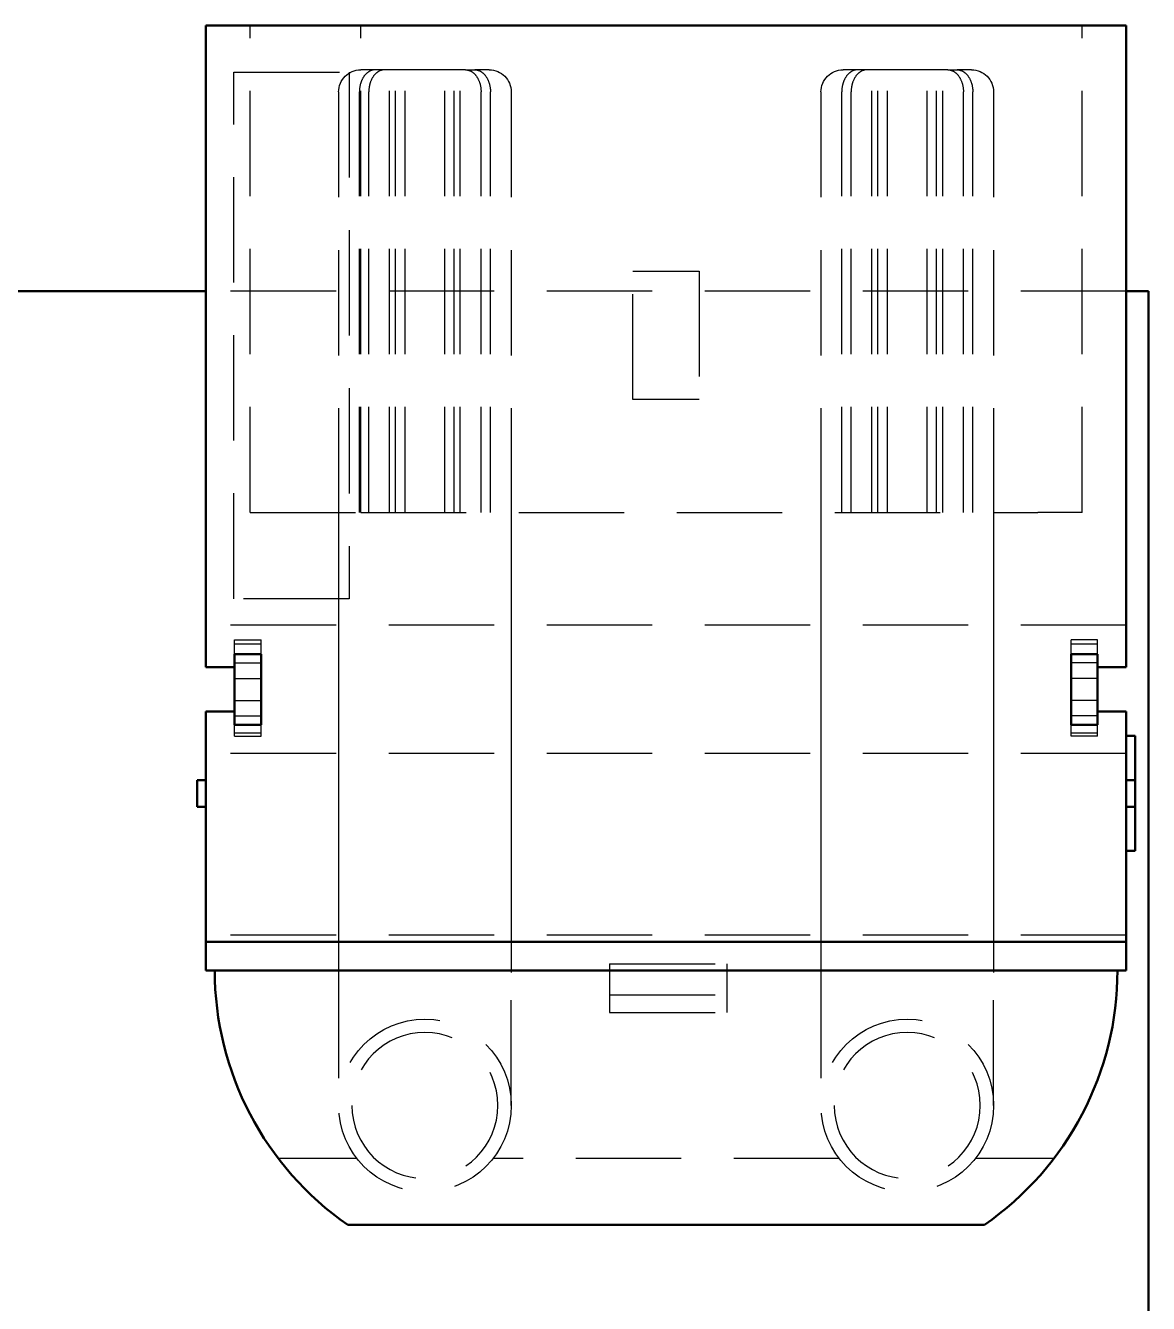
# Model space of a CAD drawing. Header units: millimetres. Extents: x 0 to 420, y 0 to 297.
# Drawn here: x 305.81 to 331.19, y 169.25 to 198.13 of the extents above; entities that cross this region are included whole.
import ezdxf

# ---------------------------------------------------------------- set-up
doc = ezdxf.new("R2010")
doc.units = ezdxf.units.MM
doc.header["$LTSCALE"] = 0.75
doc.linetypes.add('HIDDEN2', pattern=[4.7625, 3.175, -1.5875])
doc.layers.add('Hidden', color=7, linetype='HIDDEN2', lineweight=25)
doc.layers.add('Visible', color=7, linetype='Continuous', lineweight=50)

msp = doc.modelspace()

# ---------------------------------------------------------------- linework, layer by layer
at = {"layer": 'Hidden', "extrusion": (-1e-16, -1, 0)}
for p, q in [((310.886, 187.128), (310.886, 198.128)), ((313.386, 187.128), (313.386, 198.128)), ((329.686, 187.128), (329.686, 198.128)), ((310.521, 185.178), (310.521, 197.078)), ((310.521, 197.078), (313.121, 197.078)), ((313.121, 197.078), (313.121, 185.178)), ((313.71, 197.128), (313.386, 197.128)), ((313.922, 197.128), (313.71, 197.128)), ((315.75, 197.128), (313.922, 197.128)), ((314.036, 187.128), (314.036, 197.128)), ((314.174, 187.128), (314.174, 197.128)), ((314.386, 187.128), (314.386, 197.128)), ((315.285, 187.128), (315.285, 197.128)), ((315.498, 187.128), (315.498, 197.128)), ((315.636, 187.128), (315.636, 197.128)), ((315.75, 197.128), (315.962, 197.128)), ((316.286, 197.128), (315.962, 197.128)), ((324.61, 197.128), (324.286, 197.128)), ((324.822, 197.128), (324.61, 197.128)), ((326.65, 197.128), (324.822, 197.128)), ((324.936, 187.128), (324.936, 197.128)), ((325.074, 187.128), (325.074, 197.128)), ((325.286, 187.128), (325.286, 197.128)), ((326.185, 187.128), (326.185, 197.128)), ((326.398, 187.128), (326.398, 197.128)), ((326.536, 187.128), (326.536, 197.128)), ((326.65, 197.128), (326.862, 197.128)), ((327.186, 197.128), (326.862, 197.128)), ((312.886, 196.628), (312.886, 176.728)), ((313.355, 187.128), (313.355, 196.628)), ((313.567, 187.128), (313.567, 196.628)), ((316.105, 187.128), (316.105, 196.628)), ((316.317, 187.128), (316.317, 196.628)), ((316.786, 196.628), (316.786, 176.728)), ((323.786, 196.628), (323.786, 176.728)), ((324.255, 187.128), (324.255, 196.628)), ((324.467, 187.128), (324.467, 196.628)), ((327.005, 187.128), (327.005, 196.628)), ((327.217, 187.128), (327.217, 196.628)), ((327.686, 196.628), (327.686, 176.728)), ((319.536, 192.578), (321.036, 192.578)), ((319.536, 189.678), (319.536, 192.578)), ((321.036, 192.578), (321.036, 189.678)), ((330.686, 192.128), (309.886, 192.128)), ((330.686, 192.128), (309.886, 192.128)), ((321.036, 189.678), (319.536, 189.678)), ((310.886, 187.128), (313.386, 187.128)), ((312.886, 187.128), (312.886, 177.428)), ((313.386, 187.128), (328.686, 187.128)), ((316.786, 187.128), (316.786, 177.428)), ((323.786, 187.128), (323.786, 177.428)), ((327.686, 187.128), (327.686, 177.428)), ((329.686, 187.128), (328.686, 187.128)), ((313.121, 185.178), (310.521, 185.178)), ((330.686, 184.578), (309.886, 184.578)), ((310.536, 184.245), (311.136, 184.245)), ((310.536, 183.928), (310.536, 184.245)), ((310.536, 184.245), (311.136, 184.245)), ((310.536, 183.928), (310.536, 184.245)), ((310.536, 184.245), (311.136, 184.245)), ((310.536, 183.928), (310.536, 184.245)), ((311.136, 183.928), (311.136, 184.245)), ((311.136, 183.928), (311.136, 184.245)), ((311.136, 183.928), (311.136, 184.245)), ((329.436, 183.928), (329.436, 184.245)), ((330.036, 184.245), (329.436, 184.245)), ((330.036, 184.245), (329.436, 184.245)), ((329.436, 183.928), (329.436, 184.245)), ((330.036, 184.245), (329.436, 184.245)), ((329.436, 183.928), (329.436, 184.245)), ((330.036, 183.928), (330.036, 184.245)), ((330.036, 183.928), (330.036, 184.245)), ((330.036, 183.928), (330.036, 184.245)), ((311.136, 184.149), (310.536, 184.149)), ((311.136, 184.149), (310.536, 184.149)), ((330.036, 184.149), (329.436, 184.149)), ((330.036, 184.149), (329.436, 184.149)), ((310.536, 183.728), (311.136, 183.728)), ((330.036, 183.728), (329.436, 183.728)), ((310.536, 183.378), (311.136, 183.378)), ((330.036, 183.378), (329.436, 183.378)), ((310.536, 182.878), (311.136, 182.878)), ((330.036, 182.878), (329.436, 182.878)), ((310.536, 182.528), (311.136, 182.528)), ((330.036, 182.528), (329.436, 182.528)), ((310.536, 182.071), (310.536, 182.328)), ((310.536, 182.071), (310.536, 182.328)), ((310.536, 182.071), (310.536, 182.328)), ((311.136, 182.071), (311.136, 182.328)), ((311.136, 182.071), (311.136, 182.328)), ((311.136, 182.071), (311.136, 182.328)), ((329.436, 182.071), (329.436, 182.328)), ((329.436, 182.071), (329.436, 182.328)), ((329.436, 182.071), (329.436, 182.328)), ((330.036, 182.071), (330.036, 182.328)), ((330.036, 182.071), (330.036, 182.328)), ((330.036, 182.071), (330.036, 182.328)), ((310.536, 182.149), (311.136, 182.149)), ((310.536, 182.149), (311.136, 182.149)), ((310.536, 182.071), (311.136, 182.071)), ((310.536, 182.071), (311.136, 182.071)), ((310.536, 182.071), (311.136, 182.071)), ((329.436, 182.149), (330.036, 182.149)), ((329.436, 182.149), (330.036, 182.149)), ((330.036, 182.071), (329.436, 182.071)), ((330.036, 182.071), (329.436, 182.071)), ((330.036, 182.071), (329.436, 182.071)), ((330.686, 181.678), (309.886, 181.678)), ((330.686, 177.578), (309.886, 177.578)), ((312.886, 177.428), (312.886, 176.728)), ((316.786, 177.428), (316.786, 176.728)), ((323.786, 177.428), (323.786, 176.728)), ((327.686, 177.428), (327.686, 176.728)), ((312.886, 176.728), (312.886, 173.728)), ((312.886, 176.728), (312.886, 173.728)), ((316.786, 173.728), (316.786, 176.728)), ((316.786, 173.728), (316.786, 176.728)), ((319.01, 176.928), (319.01, 176.228)), ((319.01, 176.928), (321.66, 176.928)), ((321.66, 176.928), (321.66, 176.228)), ((323.786, 176.728), (323.786, 173.728)), ((323.786, 176.728), (323.786, 173.728)), ((327.686, 173.728), (327.686, 176.728)), ((327.686, 173.728), (327.686, 176.728)), ((319.01, 176.228), (319.01, 175.828)), ((319.01, 176.228), (321.66, 176.228)), ((321.66, 176.228), (321.66, 175.828)), ((319.01, 175.828), (321.66, 175.828)), ((311.814, 172.528), (311.524, 172.528)), ((313.299, 172.528), (311.524, 172.528)), ((313.299, 172.528), (311.815, 172.528)), ((324.199, 172.528), (316.373, 172.528)), ((324.199, 172.528), (316.373, 172.528)), ((328.757, 172.528), (327.273, 172.528)), ((329.048, 172.528), (327.273, 172.528)), ((329.048, 172.528), (328.757, 172.528))]:
    msp.add_line(p, q, dxfattribs=at)
at = {"layer": 'Hidden'}
for centre in [(314.836, 173.728), (314.836, 173.728), (325.736, 173.728), (325.736, 173.728)]:
    msp.add_circle(centre, 1.95, dxfattribs=at)
at = {"layer": 'Hidden', "extrusion": (0, 0, -1)}
for centre in [(-314.836, 173.728), (-325.736, 173.728)]:
    msp.add_circle(centre, 1.65, dxfattribs=at)
for centre, start, end in [((-313.386, 196.628), 0, 90), ((-316.286, 196.628), 90, 180), ((-324.286, 196.628), 0, 90), ((-327.186, 196.628), 90, 180)]:
    msp.add_arc(centre, 0.5, start, end, dxfattribs=at)
at = {"layer": 'Hidden'}
for points in [[(313.71, 197.128), (313.666, 197.128), (313.614, 197.113), (313.533, 197.066), (313.49, 197.025), (313.428, 196.937), (313.399, 196.876), (313.365, 196.762), (313.355, 196.689), (313.355, 196.628)], [(313.922, 197.128), (313.878, 197.128), (313.827, 197.113), (313.746, 197.066), (313.702, 197.025), (313.64, 196.937), (313.611, 196.876), (313.577, 196.762), (313.567, 196.689), (313.567, 196.628)], [(315.75, 197.128), (315.794, 197.128), (315.845, 197.113), (315.926, 197.066), (315.97, 197.025), (316.032, 196.937), (316.061, 196.876), (316.094, 196.762), (316.105, 196.689), (316.105, 196.628)], [(315.962, 197.128), (316.006, 197.128), (316.057, 197.113), (316.138, 197.066), (316.182, 197.025), (316.244, 196.937), (316.273, 196.876), (316.307, 196.762), (316.317, 196.689), (316.317, 196.628)], [(324.61, 197.128), (324.566, 197.128), (324.514, 197.113), (324.433, 197.066), (324.39, 197.025), (324.328, 196.937), (324.299, 196.876), (324.265, 196.762), (324.255, 196.689), (324.255, 196.628)], [(324.822, 197.128), (324.778, 197.128), (324.727, 197.113), (324.646, 197.066), (324.602, 197.025), (324.54, 196.937), (324.511, 196.876), (324.477, 196.762), (324.467, 196.689), (324.467, 196.628)], [(326.65, 197.128), (326.694, 197.128), (326.745, 197.113), (326.826, 197.066), (326.87, 197.025), (326.932, 196.937), (326.961, 196.876), (326.994, 196.762), (327.005, 196.689), (327.005, 196.628)], [(326.862, 197.128), (326.906, 197.128), (326.957, 197.113), (327.038, 197.066), (327.082, 197.025), (327.144, 196.937), (327.173, 196.876), (327.207, 196.762), (327.217, 196.689), (327.217, 196.628)]]:
    msp.add_open_spline(points, degree=3, knots=[0.22287048, 0.22287048, 0.22287048, 0.22287048, 0.24149935, 0.24149935, 0.26006376, 0.26006376, 0.27858256, 0.27858256, 0.29707323, 0.29707323, 0.29707323, 0.29707323], dxfattribs=at)
at = {"layer": 'Visible', "extrusion": (-1e-16, -1, 0)}
for p, q in [((310.486, 198.128), (309.886, 198.128)), ((309.886, 183.628), (309.886, 198.128)), ((330.086, 198.128), (310.486, 198.128)), ((330.686, 198.128), (330.086, 198.128)), ((330.686, 198.128), (330.686, 183.628)), ((309.886, 192.128), (304.653, 192.128)), ((309.886, 192.128), (304.653, 192.128)), ((331.186, 192.128), (330.686, 192.128)), ((331.186, 192.128), (330.686, 192.128)), ((331.186, 152.565), (331.186, 192.128)), ((331.186, 152.565), (331.186, 192.128)), ((310.536, 183.928), (310.536, 183.628)), ((311.136, 183.928), (310.536, 183.928)), ((311.136, 182.328), (311.136, 183.928)), ((329.436, 182.328), (329.436, 183.928)), ((329.436, 183.928), (330.036, 183.928)), ((330.036, 183.928), (330.036, 183.628)), ((309.886, 183.628), (310.486, 183.628)), ((310.536, 183.628), (310.486, 183.628)), ((310.536, 182.628), (310.536, 183.628)), ((330.036, 183.628), (330.086, 183.628)), ((330.036, 182.628), (330.036, 183.628)), ((330.086, 183.628), (330.686, 183.628)), ((310.486, 182.628), (309.886, 182.628)), ((309.886, 177.428), (309.886, 182.628)), ((310.486, 182.628), (310.536, 182.628)), ((310.536, 182.628), (310.536, 182.328)), ((330.086, 182.628), (330.036, 182.628)), ((330.036, 182.628), (330.036, 182.328)), ((330.686, 182.628), (330.086, 182.628)), ((330.686, 182.628), (330.686, 177.428)), ((310.536, 182.328), (311.136, 182.328)), ((330.036, 182.328), (329.436, 182.328)), ((330.886, 182.078), (330.686, 182.078)), ((330.886, 182.078), (330.886, 181.078)), ((309.686, 180.478), (309.686, 181.078)), ((309.686, 181.078), (309.886, 181.078)), ((330.886, 181.078), (330.686, 181.078)), ((330.886, 181.078), (330.886, 180.478)), ((309.686, 180.478), (309.886, 180.478)), ((330.886, 180.478), (330.686, 180.478)), ((330.886, 180.478), (330.886, 179.478)), ((330.886, 179.478), (330.686, 179.478)), ((309.886, 177.428), (310.486, 177.428)), ((309.886, 176.778), (309.886, 177.428)), ((309.886, 177.428), (310.486, 177.428)), ((330.086, 177.428), (310.486, 177.428)), ((330.086, 177.428), (310.486, 177.428)), ((330.086, 177.428), (330.686, 177.428)), ((330.086, 177.428), (330.686, 177.428)), ((330.686, 177.428), (330.686, 176.778)), ((309.886, 176.778), (310.486, 176.778)), ((310.486, 176.778), (330.086, 176.778)), ((330.086, 176.778), (330.686, 176.778)), ((311.815, 172.528), (311.814, 172.528)), ((328.757, 172.528), (328.757, 172.528)), ((313.253, 171.028), (313.094, 171.028)), ((327.319, 171.028), (313.253, 171.028)), ((327.478, 171.028), (327.319, 171.028))]:
    msp.add_line(p, q, dxfattribs=at)
at = {"layer": 'Visible'}
for centre, start, end in [((317.086, 176.778), 180, 235.2281), ((323.486, 176.778), 304.7719, 0)]:
    msp.add_arc(centre, 7, start, end, dxfattribs=at)

doc.saveas('drawing.dxf')
